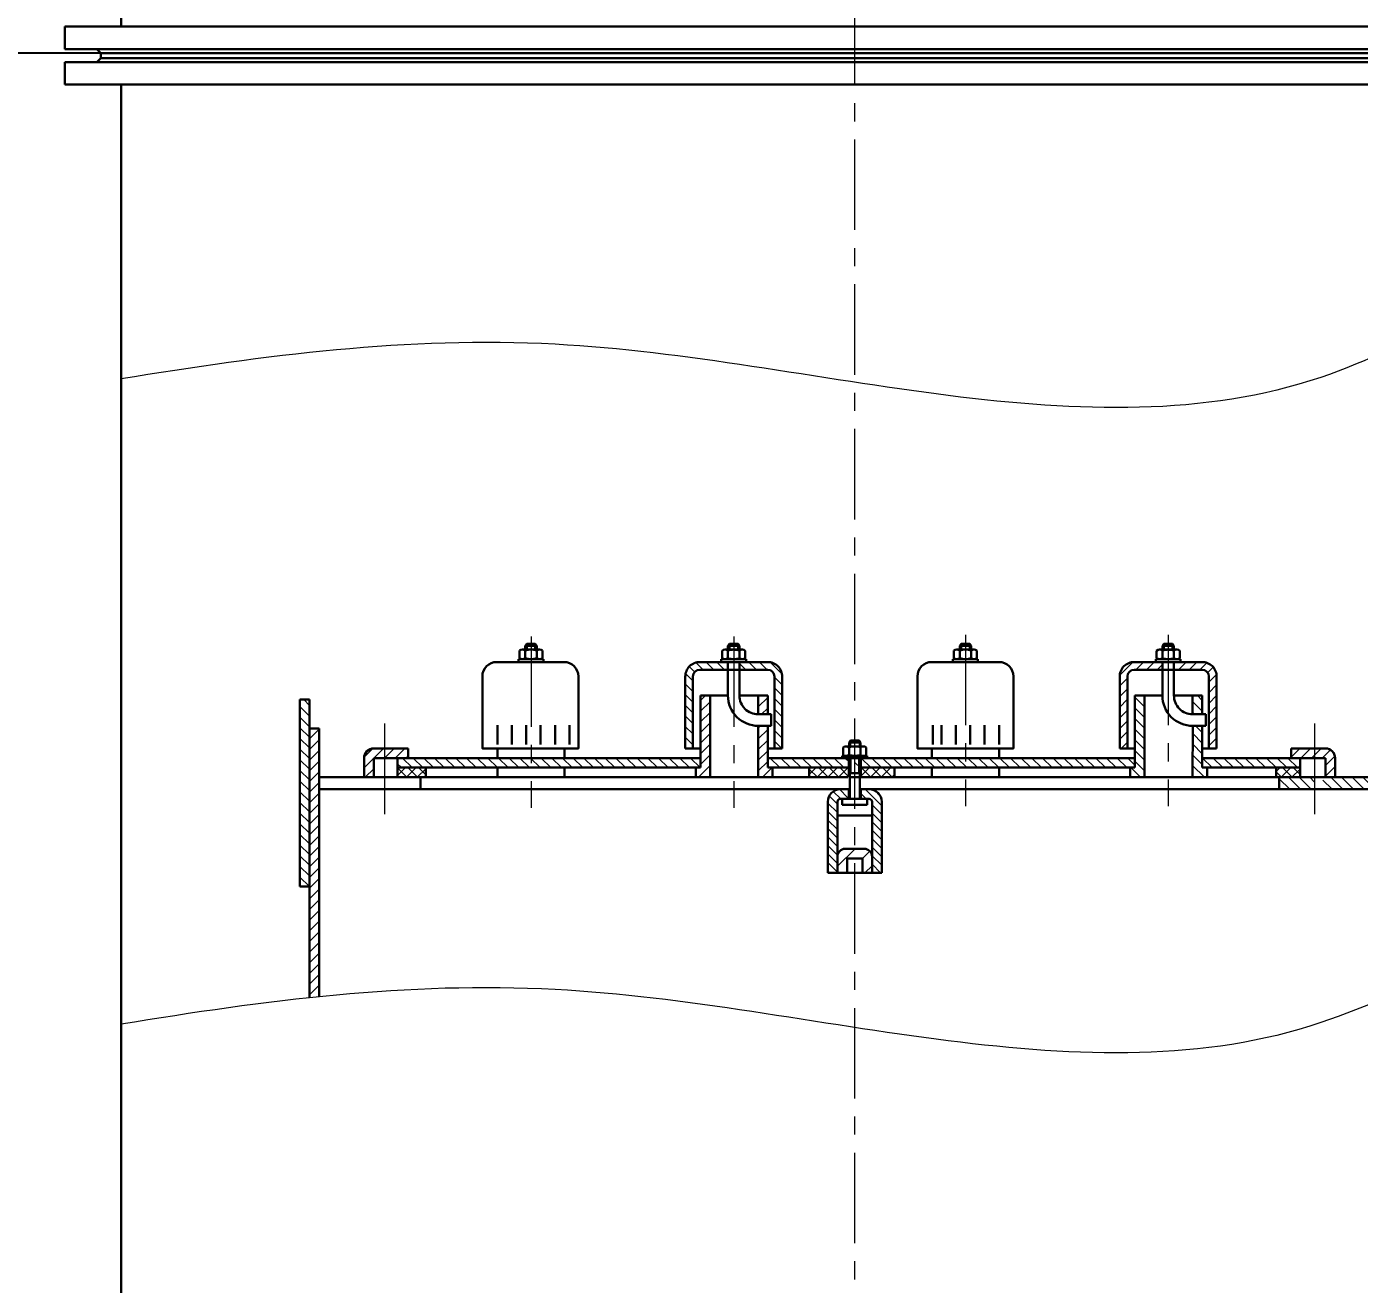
# Model space of a CAD drawing. Extents: x -45808 to 5458, y -9631 to 5897.
# Drawn here: x -44861 to -43941, y -5486 to -4617 of the extents above; entities that cross this region are included whole.
import ezdxf

# ---------------------------------------------------------------- set-up
doc = ezdxf.new("R2010")
doc.units = 0
doc.header["$LTSCALE"] = 50
doc.header["$MEASUREMENT"] = 0
doc.linetypes.add('CENTER', pattern=[2, 1.25, -0.25, 0.25, -0.25])
doc.layers.get('DEFPOINTS').update_dxf_attribs({"linetype": 'CONTINUOUS'})
for name, color, linetype, lineweight in [('Dam', 2, 'CONTINUOUS', 30), ('kthuoc', 3, 'CONTINUOUS', 13), ('Net manh', 3, 'CONTINUOUS', 13), ('Tam dut', 1, 'CENTER', 13)]:
    doc.layers.add(name, color=color, linetype=linetype, lineweight=lineweight)
doc.styles.add('chu2.5', font='txt.shx', dxfattribs={"oblique": 10, "height": 25})
doc.dimstyles.new('kichthuoc2.5', dxfattribs={"dimtxt": 25, "dimasz": 25, "dimexe": 4, "dimexo": 0, "dimgap": 5, "dimtad": 1, "dimtoh": 1, "dimdec": 0, "dimzin": 0, "dimdsep": 46, "dimtxsty": 'chu2.5', "dimcen": 5, "dimclrd": 256, "dimclre": 256, "dimclrt": 256, "dimadec": 0, "dimazin": 0, "dimtfac": 1, "dimtdec": 0, "dimtmove": 0, "dimatfit": 0, "dimfxl": 1, "dimtolj": 1, "dimtzin": 0, "dimarcsym": 0})
pattern_1 = [(135, (-48452.1905, -9041.5555), (-3.682848, -3.682848), [])]
pattern_2 = [(45, (-19717.6676, -8884.99), (-3.6828478, 3.6828478), []), (135, (-19717.6676, -8884.99), (-3.6828478, -3.6828478), [])]
pattern_3 = [(135, (-17356.7393, -8846.402), (-3.6828478, -3.6828478), [])]
pattern_4 = [(45, (-17245.656, -8846.402), (-3.6828478, 3.6828478), [])]
pattern_5 = [(135, (-39927.7263, -11557.319), (-3.6828478, -3.6828478), [])]

# ---------------------------------------------------------------- blocks, each defined once
blk = doc.blocks.new('*D25')
at = {"layer": 'DEFPOINTS', "color": 0}
for p in [(-45149.95, -2286.87), (-45079.23, -4635.77), (-44759.59, -4635.77)]:
    blk.add_point(p, dxfattribs=at)
at = {"layer": 'kthuoc', "lineweight": -2}
for p, q in [((-45149.95, -2286.87), (-45075.23, -2286.87)), ((-45079.23, -2311.87), (-45079.23, -4610.77)), ((-44759.59, -4635.77), (-45083.23, -4635.77))]:
    blk.add_line(p, q, dxfattribs=at)
at = {"layer": 'kthuoc'}
for points in [[(-45083.4, -2311.87), (-45075.07, -2311.87), (-45079.23, -2286.87)], [(-45083.4, -4610.77), (-45075.07, -4610.77), (-45079.23, -4635.77)]]:
    blk.add_solid(points, dxfattribs=at)
at = {"layer": 'kthuoc', "insert": (-45096.73, -3461.32), "char_height": 25, "attachment_point": 5, "rotation": 90, "style": 'chu2.5'}
blk.add_mtext('\\A1;4000', dxfattribs=at)
blk = doc.blocks.new('*D4')
at = {"layer": 'DEFPOINTS', "color": 0}
for p in [(-45168.76, -2286.87), (-44762.59, -2286.87), (-44999.46, -7319.94)]:
    blk.add_point(p, dxfattribs=at)
at = {"layer": 'kthuoc', "lineweight": -2}
for p, q in [((-44762.59, -2286.87), (-45172.76, -2286.87)), ((-45168.76, -7294.94), (-45168.76, -2311.87)), ((-44999.46, -7319.94), (-45172.76, -7319.94))]:
    blk.add_line(p, q, dxfattribs=at)
at = {"layer": 'kthuoc'}
for points in [[(-45172.93, -2311.87), (-45164.6, -2311.87), (-45168.76, -2286.87)], [(-45172.93, -7294.94), (-45164.6, -7294.94), (-45168.76, -7319.94)]]:
    blk.add_solid(points, dxfattribs=at)
at = {"layer": 'kthuoc', "insert": (-45186.26, -4803.41), "char_height": 25, "attachment_point": 5, "rotation": 90, "style": 'chu2.5'}
blk.add_mtext('\\A1;7400', dxfattribs=at)
blk = doc.blocks.new('*D3')
at = {"layer": 'DEFPOINTS', "color": 0}
for p in [(-44759.59, -4635.77), (-45079.23, -7319.94), (-44896.69, -7319.94)]:
    blk.add_point(p, dxfattribs=at)
at = {"layer": 'kthuoc', "lineweight": -2}
for p, q in [((-44759.59, -4635.77), (-45083.23, -4635.77)), ((-45079.23, -4660.77), (-45079.23, -7294.94)), ((-44896.69, -7319.94), (-45083.23, -7319.94))]:
    blk.add_line(p, q, dxfattribs=at)
at = {"layer": 'kthuoc'}
for points in [[(-45083.4, -4660.77), (-45075.07, -4660.77), (-45079.23, -4635.77)], [(-45083.4, -7294.94), (-45075.07, -7294.94), (-45079.23, -7319.94)]]:
    blk.add_solid(points, dxfattribs=at)
at = {"layer": 'kthuoc', "insert": (-45096.73, -5977.85), "char_height": 25, "attachment_point": 5, "rotation": 90, "style": 'chu2.5'}
blk.add_mtext('\\A1;3400', dxfattribs=at)

msp = doc.modelspace()

# ---------------------------------------------------------------- hatches: boundary and pattern name
at = {"layer": 'Net manh'}
h = msp.add_hatch(dxfattribs=at)
h.set_pattern_fill('ANSI31', color=256, scale=41.666667, angle=90, style=0)
h.set_pattern_definition([(135, (-17245.656, -8846.402), (-3.6828478, -3.6828478), [])])
h.paths.add_polyline_path([(-44401.32, -5066.32, -0.414214), (-44396.68, -5061.68), (-44383.41, -5061.68), (-44377.15, -5061.68), (-44377.15, -5056.37), (-44383.41, -5056.37), (-44396.68, -5056.37, 0.414214), (-44406.63, -5066.32), (-44406.63, -5116.07), (-44401.57, -5116.07)])
h.paths.add_polyline_path([(-44339.72, -5066.32, 0.414214), (-44349.67, -5056.37), (-44362.94, -5056.37), (-44369.19, -5056.37), (-44369.19, -5061.68), (-44362.94, -5061.68), (-44349.67, -5061.68, -0.414214), (-44345.03, -5066.32), (-44345.03, -5116.07), (-44339.72, -5116.07)])
h = msp.add_hatch(dxfattribs=at)
h.set_pattern_fill('ANSI31', color=256, scale=41.666667, style=0)
h.set_pattern_definition([(45, (-17356.7393, -8846.402), (-3.6828478, 3.6828478), [])])
h.paths.add_polyline_path([(-44101.32, -5066.32, -0.414214), (-44096.68, -5061.68), (-44083.41, -5061.68), (-44077.15, -5061.68), (-44077.15, -5056.37), (-44083.41, -5056.37), (-44096.68, -5056.37, 0.414214), (-44106.63, -5066.32), (-44106.63, -5116.07), (-44101.57, -5116.07)])
h.paths.add_polyline_path([(-44039.72, -5066.32, 0.414214), (-44049.67, -5056.37), (-44062.94, -5056.37), (-44069.19, -5056.37), (-44069.19, -5061.68), (-44062.94, -5061.68), (-44049.67, -5061.68, -0.414214), (-44045.03, -5066.32), (-44045.03, -5116.07), (-44039.72, -5116.07)])
h = msp.add_hatch(dxfattribs=at)
h.set_pattern_fill('ANSI31', color=256, scale=41.666667, style=0)
h.set_pattern_definition(pattern_4)
h.paths.add_polyline_path([(-44389.47, -5079.59), (-44396.11, -5079.59), (-44396.11, -5129.34), (-44397.92, -5129.34), (-44399.42, -5129.34), (-44399.42, -5135.97), (-44389.47, -5135.97)])
h = msp.add_hatch(dxfattribs=at)
h.set_pattern_fill('ANSI31', color=256, scale=41.666667, style=0)
h.set_pattern_definition(pattern_4)
h.paths.add_polyline_path([(-44349.67, -5079.59), (-44356.31, -5079.59), (-44356.3, -5092.47), (-44349.67, -5092.47)])
h = msp.add_hatch(dxfattribs=at)
h.set_pattern_fill('ANSI31', color=256, scale=41.666667, angle=90, style=0)
h.set_pattern_definition(pattern_3)
h.paths.add_polyline_path([(-44089.47, -5079.59), (-44096.11, -5079.59), (-44096.11, -5129.34), (-44097.92, -5129.34), (-44099.42, -5129.34), (-44099.42, -5135.97), (-44089.47, -5135.97)])
h = msp.add_hatch(dxfattribs=at)
h.set_pattern_fill('ANSI31', color=256, scale=41.666667, angle=90, style=0)
h.set_pattern_definition(pattern_3)
h.paths.add_polyline_path([(-44049.67, -5079.59), (-44056.31, -5079.59), (-44056.3, -5092.47), (-44049.67, -5092.47)])
h = msp.add_hatch(dxfattribs=at)
h.set_pattern_fill('ANSI31', color=256, scale=41.666667, angle=90, style=0)
h.set_pattern_definition(pattern_1)
h.paths.add_polyline_path([(-44666.1, -5095.58), (-44666.1, -5082.31), (-44672.73, -5082.31), (-44672.73, -5102.21), (-44672.73, -5211.47), (-44666.1, -5211.47)])
h = msp.add_hatch(dxfattribs=at)
h.set_pattern_fill('ANSI31', color=256, scale=41.666667, style=0)
h.set_pattern_definition([(45, (-393.232, 0), (-3.6828478, 3.6828478), [])])
edge = h.paths.add_edge_path()
edge.add_line((-44659.47, -5102.21), (-44666.1, -5102.21))
edge.add_line((-44666.1, -5102.21), (-44666.1, -5288.33))
edge.add_spline(control_points=[(-44666.1, -5288.33), (-44663.89, -5288.09), (-44661.68, -5287.86), (-44659.47, -5287.64)], knot_values=[1626.661122, 1626.661122, 1626.661122, 1626.661122, 1638.671917, 1638.671917, 1638.671917, 1638.671917], degree=3, periodic=0)
edge.add_line((-44659.47, -5287.64), (-44659.47, -5102.21))
h = msp.add_hatch(dxfattribs=at)
h.set_pattern_fill('ANSI31', color=256, scale=41.666667, style=0)
h.set_pattern_definition(pattern_4)
h.paths.add_polyline_path([(-44349.67, -5100.43), (-44356.21, -5100.43), (-44356.31, -5135.94), (-44346.35, -5135.97), (-44346.35, -5129.34), (-44349.67, -5129.34)])
h = msp.add_hatch(dxfattribs=at)
h.set_pattern_fill('ANSI31', color=256, scale=41.666667, angle=90, style=0)
h.set_pattern_definition(pattern_3)
h.paths.add_polyline_path([(-44049.67, -5100.43), (-44056.21, -5100.43), (-44056.31, -5135.94), (-44046.35, -5135.97), (-44046.35, -5129.34), (-44049.67, -5129.34)])
h = msp.add_hatch(dxfattribs=at)
h.set_pattern_fill('ANSI31', color=256, scale=41.666667, style=0)
h.set_pattern_definition([(45, (-48452.1905, -9041.5555), (-3.682848, 3.682848), [])])
h.paths.add_polyline_path([(-44621.8, -5116.07), (-44598.1, -5116.07), (-44598.1, -5122.7), (-44621.8, -5122.7), (-44621.8, -5135.97), (-44628.43, -5135.97), (-44628.43, -5122.7, -0.414214)])
h = msp.add_hatch(dxfattribs=at)
h.set_pattern_fill('ANSI31', color=256, scale=41.666667, style=0)
h.set_pattern_definition([(45, (-17321.745, -8846.402), (-3.6828478, 3.6828478), [])])
h.paths.add_polyline_path([(-43964.55, -5116.07), (-43988.25, -5116.07), (-43988.25, -5122.7), (-43964.55, -5122.7), (-43964.55, -5135.97), (-43957.91, -5135.97), (-43957.91, -5122.7, 0.414214)])
h = msp.add_hatch(dxfattribs=at)
h.set_pattern_fill('ANSI31', color=256, scale=41.666667, angle=90, style=0)
h.set_pattern_definition(pattern_5)
h.paths.add_polyline_path([(-44589.07, -5122.7), (-44605.3, -5122.7), (-44605.3, -5129.34), (-44513.17, -5129.34), (-44513.17, -5122.7)])
h.paths.add_polyline_path([(-44396.11, -5129.34), (-44396.11, -5122.7), (-44513.17, -5122.7), (-44513.17, -5129.34)])
h = msp.add_hatch(dxfattribs=at)
h.set_pattern_fill('ANSI31', color=256, scale=41.666667, angle=90, style=0)
h.set_pattern_definition([(135, (-39924.146, -11557.319), (-3.6828478, -3.6828478), [])])
h.paths.add_polyline_path([(-44294.7, -5129.34), (-44294.7, -5122.7), (-44349.65, -5122.7), (-44349.65, -5129.34), (-44346.35, -5129.34)])
h = msp.add_hatch(dxfattribs=at)
h.set_pattern_fill('ANSI31', color=256, scale=41.666667, angle=90, style=0)
h.set_pattern_definition(pattern_5)
h.paths.add_polyline_path([(-44213.17, -5129.34), (-44213.17, -5122.7), (-44262.47, -5122.7), (-44262.47, -5122.7), (-44289.53, -5122.7), (-44289.53, -5129.34), (-44262.49, -5129.34)])
h.paths.add_polyline_path([(-44213.17, -5122.7), (-44213.17, -5129.34), (-44150.47, -5129.34, -0.012148), (-44150.8, -5122.71)])
h = msp.add_hatch(dxfattribs=at)
h.set_pattern_fill('ANSI31', color=256, scale=41.666667, angle=90, style=0)
h.set_pattern_definition(pattern_5)
h.paths.add_polyline_path([(-44096.11, -5129.34), (-44096.11, -5122.71), (-44150.8, -5122.71, 0.012148), (-44150.47, -5129.34)])
h.paths.add_polyline_path([(-43998.58, -5129.34), (-43982.1, -5129.34), (-43982.1, -5122.7), (-43992.08, -5122.7), (-43998.58, -5122.7), (-44049.67, -5122.7), (-44049.67, -5129.34), (-44046.35, -5129.34)])
h = msp.add_hatch(dxfattribs=at)
h.set_pattern_fill('ANSI37', color=256, scale=41.666667, style=0)
h.set_pattern_definition(pattern_2)
h.paths.add_polyline_path([(-44585.88, -5129.34), (-44605.3, -5129.34), (-44605.3, -5135.97), (-44585.88, -5135.97)])
h = msp.add_hatch(dxfattribs=at)
h.set_pattern_fill('ANSI37', color=256, scale=41.666667, style=0)
h.set_pattern_definition([(45, (-19714.0875, -8884.99), (-3.6828478, 3.6828478), []), (135, (-19714.0875, -8884.99), (-3.6828478, -3.6828478), [])])
h.paths.add_polyline_path([(-44262.2, -5135.97), (-44262.2, -5129.34), (-44285.95, -5129.34), (-44285.95, -5135.97)])
h.paths.add_polyline_path([(-44294.29, -5135.97), (-44294.29, -5129.34), (-44294.7, -5129.34), (-44321.07, -5129.34), (-44321.07, -5135.97)])
h = msp.add_hatch(dxfattribs=at)
h.set_pattern_fill('ANSI37', color=256, scale=41.666667, style=0)
h.set_pattern_definition(pattern_2)
h.paths.add_polyline_path([(-43982.1, -5129.34), (-43998.58, -5129.34), (-43998.58, -5135.97), (-43982.1, -5135.97)])
h = msp.add_hatch(dxfattribs=at)
h.set_pattern_fill('ANSI31', color=256, scale=33.167496, angle=90, style=0)
h.set_pattern_definition([(135, (-45757.6016, -9983.8898), (-2.93162, -2.93162), [])])
h.paths.add_polyline_path([(-44299.54, -5150.9), (-44294.29, -5150.9), (-44294.29, -5144.26), (-44299.54, -5144.26, 0.414214), (-44308.17, -5152.89), (-44308.17, -5201.97), (-44301.53, -5201.97), (-44301.53, -5152.89, -0.414214)])
h.paths.add_polyline_path([(-44277.65, -5201.97), (-44271.02, -5201.97), (-44271.02, -5152.89, 0.414214), (-44279.64, -5144.26), (-44284.9, -5144.26), (-44284.9, -5150.9), (-44279.64, -5150.9, -0.414214), (-44277.65, -5152.89)])
h = msp.add_hatch(dxfattribs=at)
h.set_pattern_fill('ANSI31', color=256, scale=41.666667, angle=90, style=0)
h.set_pattern_definition([(135, (-39927.7263, -11223.986), (-3.682848, -3.682848), [])])
h.paths.add_polyline_path([(-43996.49, -5135.97), (-43996.49, -5144.26), (-43972.1, -5144.26), (-43972.1, -5135.97), (-43974.66, -5135.97)])
h = msp.add_hatch(dxfattribs=at)
h.set_pattern_fill('ANSI31', color=256, scale=41.666667, angle=90, style=0)
h.set_pattern_definition(pattern_1)
h.paths.add_polyline_path([(-43890.45, -5135.97), (-43899.87, -5135.97), (-43908.08, -5135.97), (-43966.31, -5135.97), (-43966.31, -5144.26), (-43890.45, -5144.26)])
h = msp.add_hatch(dxfattribs=at)
h.set_pattern_fill('ANSI31', color=256, scale=66.334992, style=0)
h.set_pattern_definition([(45, (-45757.6016, -9983.89), (-5.86324, 5.86324), [])])
h.paths.add_polyline_path([(-44294.9, -5192.02), (-44289.59, -5192.02), (-44289.59, -5185.39), (-44290.92, -5185.39), (-44296.23, -5185.39, 0.414214), (-44301.53, -5190.7), (-44301.53, -5198.66), (-44301.53, -5201.97), (-44294.9, -5201.97)])
h.paths.add_polyline_path([(-44284.29, -5192.02), (-44284.29, -5201.97), (-44277.65, -5201.97), (-44277.65, -5190.7, 0.414214), (-44282.96, -5185.39), (-44288.27, -5185.39), (-44289.59, -5185.39), (-44289.59, -5192.02)])

# ---------------------------------------------------------------- linework, layer by layer
at = {"layer": 'Dam', "color": 2}
for p, q in [((-44796.26, -4236.06), (-44796.26, -4617.44)), ((-44835.15, -4617.44), (-44796.26, -4617.44)), ((-44835.15, -4633), (-44835.15, -4617.44)), ((-44835.15, -4633), (-44835.15, -4617.44)), ((-43782.93, -4617.44), (-44796.26, -4617.44)), ((-44812.93, -4633), (-44835.15, -4633)), ((-44289.59, -4633), (-44835.15, -4633)), ((-44812.93, -4633), (-44810.15, -4635.77)), ((-44810.15, -4635.77), (-44796.26, -4635.77)), ((-44810.15, -4635.77), (-44810.15, -4637.44)), ((-44810.15, -4639.11), (-44810.15, -4637.44)), ((-43782.93, -4635.77), (-44796.26, -4635.77)), ((-44289.59, -4633), (-43744.04, -4633)), ((-44812.93, -4641.88), (-44835.15, -4641.88)), ((-44289.59, -4641.88), (-44835.15, -4641.88)), ((-44835.15, -4641.88), (-44835.15, -4657.44)), ((-44835.15, -4641.88), (-44835.15, -4657.44)), ((-44812.93, -4641.88), (-44810.15, -4639.11)), ((-44810.15, -4639.11), (-44796.26, -4639.11)), ((-43782.93, -4639.11), (-44796.26, -4639.11)), ((-44289.59, -4641.88), (-43744.04, -4641.88)), ((-44835.15, -4657.44), (-44796.26, -4657.44)), ((-43782.93, -4657.44), (-44796.26, -4657.44)), ((-44796.26, -4657.44), (-44796.26, -4883.24)), ((-44796.26, -4860.85), (-44796.26, -5363.73)), ((-44666.1, -5082.31), (-44672.73, -5082.31)), ((-44672.73, -5082.31), (-44672.73, -5102.21)), ((-44666.1, -5082.31), (-44666.1, -5102.21)), ((-44666.1, -5095.58), (-44666.1, -5082.31)), ((-44666.1, -5288.33), (-44666.1, -5095.58)), ((-44672.73, -5102.21), (-44672.73, -5211.47)), ((-44659.47, -5102.21), (-44666.1, -5102.21)), ((-44659.47, -5287.64), (-44659.47, -5102.21)), ((-44659.47, -5135.97), (-44294.29, -5135.97)), ((-44294.7, -5144.26), (-44659.47, -5144.26)), ((-44285.95, -5144.26), (-43890.45, -5144.26)), ((-43974.66, -5135.97), (-43908.08, -5135.97)), ((-44672.73, -5211.47), (-44666.1, -5211.47)), ((-44666.1, -5270.52), (-44666.1, -5270.94)), ((-44659.47, -5266.4), (-44659.47, -5272.7)), ((-44659.47, -5272.28), (-44659.47, -5272.7)), ((-44796.26, -5363.73), (-44796.26, -5569.74))]:
    msp.add_line(p, q, dxfattribs=at)
at = {"layer": 'Dam'}
for p, q in [((-44521.13, -5053.64), (-44521.13, -5048.49)), ((-44519.14, -5047.75), (-44507.2, -5047.75)), ((-44517.15, -5045.09), (-44516.16, -5043.77)), ((-44517.15, -5045.09), (-44517.15, -5047.75)), ((-44517.15, -5045.09), (-44513.17, -5045.09)), ((-44517.15, -5048.43), (-44517.15, -5053.7)), ((-44516.16, -5043.77), (-44516.16, -5047.75)), ((-44513.17, -5043.77), (-44516.16, -5043.77)), ((-44513.17, -5043.77), (-44510.19, -5043.77)), ((-44509.19, -5045.09), (-44513.17, -5045.09)), ((-44510.19, -5043.77), (-44509.19, -5045.09)), ((-44510.19, -5043.77), (-44510.19, -5047.75)), ((-44509.19, -5047.75), (-44509.19, -5045.09)), ((-44509.19, -5048.43), (-44509.19, -5053.7)), ((-44505.21, -5048.49), (-44505.21, -5053.64)), ((-44381.13, -5048.56), (-44381.13, -5053.71)), ((-44381.13, -5053.71), (-44381.13, -5048.56)), ((-44381.13, -5048.56), (-44381.13, -5053.71)), ((-44381.13, -5053.71), (-44381.13, -5048.56)), ((-44381.13, -5053.71), (-44381.13, -5048.56)), ((-44381.13, -5048.56), (-44381.13, -5053.71)), ((-44381.13, -5053.71), (-44381.13, -5048.56)), ((-44381.13, -5048.56), (-44381.13, -5053.71)), ((-44379.14, -5047.82), (-44373.17, -5047.82)), ((-44379.14, -5047.82), (-44373.17, -5047.82)), ((-44379.14, -5047.82), (-44373.17, -5047.82)), ((-44379.14, -5047.82), (-44373.17, -5047.82)), ((-44376.16, -5043.84), (-44377.15, -5045.16)), ((-44376.16, -5043.84), (-44377.15, -5045.16)), ((-44376.16, -5043.84), (-44377.15, -5045.16)), ((-44376.16, -5043.84), (-44377.15, -5045.16)), ((-44377.15, -5045.16), (-44373.17, -5045.16)), ((-44377.15, -5047.82), (-44377.15, -5045.16)), ((-44377.15, -5045.16), (-44377.15, -5047.82)), ((-44377.15, -5045.16), (-44373.17, -5045.16)), ((-44377.15, -5045.16), (-44373.17, -5045.16)), ((-44377.15, -5047.82), (-44377.15, -5045.16)), ((-44377.15, -5045.16), (-44377.15, -5047.82)), ((-44377.15, -5045.16), (-44377.15, -5047.82)), ((-44377.15, -5047.82), (-44377.15, -5045.16)), ((-44377.15, -5045.16), (-44377.15, -5047.82)), ((-44377.15, -5047.82), (-44377.15, -5045.16)), ((-44377.15, -5045.16), (-44373.17, -5045.16)), ((-44377.15, -5048.5), (-44377.15, -5053.77)), ((-44377.15, -5048.5), (-44377.15, -5053.77)), ((-44377.15, -5048.5), (-44377.15, -5053.77)), ((-44377.15, -5048.5), (-44377.15, -5053.77)), ((-44376.16, -5043.84), (-44376.16, -5047.82)), ((-44373.17, -5043.84), (-44376.16, -5043.84)), ((-44373.17, -5043.84), (-44376.16, -5043.84)), ((-44373.17, -5043.84), (-44376.16, -5043.84)), ((-44376.16, -5043.84), (-44376.16, -5047.82)), ((-44376.16, -5043.84), (-44376.16, -5047.82)), ((-44376.16, -5043.84), (-44376.16, -5047.82)), ((-44373.17, -5043.84), (-44376.16, -5043.84)), ((-44373.17, -5043.84), (-44370.19, -5043.84)), ((-44373.17, -5043.84), (-44370.19, -5043.84)), ((-44373.17, -5043.84), (-44370.19, -5043.84)), ((-44373.17, -5043.84), (-44370.19, -5043.84)), ((-44373.17, -5045.16), (-44373.17, -5043.84)), ((-44373.17, -5045.16), (-44373.17, -5043.84)), ((-44373.17, -5045.16), (-44373.17, -5043.84)), ((-44373.17, -5045.16), (-44373.17, -5043.84)), ((-44369.19, -5045.16), (-44373.17, -5045.16)), ((-44369.19, -5045.16), (-44373.17, -5045.16)), ((-44369.19, -5045.16), (-44373.17, -5045.16)), ((-44369.19, -5045.16), (-44373.17, -5045.16)), ((-44367.2, -5047.82), (-44373.17, -5047.82)), ((-44367.2, -5047.82), (-44373.17, -5047.82)), ((-44367.2, -5047.82), (-44373.17, -5047.82)), ((-44367.2, -5047.82), (-44373.17, -5047.82)), ((-44370.19, -5043.84), (-44370.19, -5047.82)), ((-44370.19, -5043.84), (-44369.19, -5045.16)), ((-44370.19, -5043.84), (-44370.19, -5047.82)), ((-44370.19, -5043.84), (-44369.19, -5045.16)), ((-44370.19, -5043.84), (-44369.19, -5045.16)), ((-44370.19, -5043.84), (-44370.19, -5047.82)), ((-44370.19, -5043.84), (-44369.19, -5045.16)), ((-44370.19, -5043.84), (-44370.19, -5047.82)), ((-44369.19, -5045.16), (-44369.19, -5047.82)), ((-44369.19, -5045.16), (-44369.19, -5047.82)), ((-44369.19, -5045.16), (-44369.19, -5047.82)), ((-44369.19, -5045.16), (-44369.19, -5047.82)), ((-44369.19, -5048.5), (-44369.19, -5053.77)), ((-44369.19, -5048.5), (-44369.19, -5053.77)), ((-44369.19, -5048.5), (-44369.19, -5053.77)), ((-44369.19, -5048.5), (-44369.19, -5053.77)), ((-44365.21, -5053.71), (-44365.21, -5048.56)), ((-44365.21, -5053.71), (-44365.21, -5048.56)), ((-44365.21, -5053.71), (-44365.21, -5048.56)), ((-44365.21, -5053.71), (-44365.21, -5048.56)), ((-44221.13, -5048.49), (-44221.13, -5053.64)), ((-44207.2, -5047.75), (-44219.14, -5047.75)), ((-44216.16, -5043.77), (-44217.15, -5045.09)), ((-44217.15, -5047.75), (-44217.15, -5045.09)), ((-44217.15, -5045.09), (-44213.17, -5045.09)), ((-44217.15, -5048.43), (-44217.15, -5053.7)), ((-44216.16, -5043.77), (-44216.16, -5047.75)), ((-44213.17, -5043.77), (-44216.16, -5043.77)), ((-44213.17, -5043.77), (-44210.19, -5043.77)), ((-44209.19, -5045.09), (-44213.17, -5045.09)), ((-44210.19, -5043.77), (-44209.19, -5045.09)), ((-44210.19, -5043.77), (-44210.19, -5047.75)), ((-44209.19, -5045.09), (-44209.19, -5047.75)), ((-44209.19, -5048.43), (-44209.19, -5053.7)), ((-44205.21, -5053.64), (-44205.21, -5048.49)), ((-44081.13, -5053.71), (-44081.13, -5048.56)), ((-44081.13, -5048.56), (-44081.13, -5053.71)), ((-44079.14, -5047.82), (-44073.17, -5047.82)), ((-44076.16, -5043.84), (-44077.15, -5045.16)), ((-44077.15, -5045.16), (-44077.15, -5047.82)), ((-44077.15, -5047.82), (-44077.15, -5045.16)), ((-44077.15, -5045.16), (-44073.17, -5045.16)), ((-44077.15, -5048.5), (-44077.15, -5053.77)), ((-44076.16, -5043.84), (-44076.16, -5047.82)), ((-44073.17, -5043.84), (-44076.16, -5043.84)), ((-44073.17, -5043.84), (-44070.19, -5043.84)), ((-44073.17, -5045.16), (-44073.17, -5043.84)), ((-44069.19, -5045.16), (-44073.17, -5045.16)), ((-44067.2, -5047.82), (-44073.17, -5047.82)), ((-44070.19, -5043.84), (-44069.19, -5045.16)), ((-44070.19, -5043.84), (-44070.19, -5047.82)), ((-44069.19, -5045.16), (-44069.19, -5047.82)), ((-44069.19, -5048.5), (-44069.19, -5053.77)), ((-44065.21, -5053.71), (-44065.21, -5048.56)), ((-44521.8, -5056.37), (-44521.8, -5054.38)), ((-44521.8, -5054.38), (-44504.55, -5054.38)), ((-44504.55, -5054.38), (-44504.55, -5056.37)), ((-44383.41, -5056.37), (-44377.15, -5056.37)), ((-44382.84, -5056.37), (-44372.89, -5056.37)), ((-44382.84, -5056.37), (-44372.89, -5056.37)), ((-44364.55, -5054.45), (-44381.8, -5054.45)), ((-44364.55, -5054.45), (-44381.8, -5054.45)), ((-44364.55, -5054.45), (-44381.8, -5054.45)), ((-44381.8, -5054.45), (-44381.8, -5056.44)), ((-44381.8, -5054.45), (-44381.8, -5056.37)), ((-44381.8, -5054.45), (-44381.8, -5056.44)), ((-44381.8, -5054.45), (-44381.8, -5056.44)), ((-44377.15, -5056.37), (-44377.15, -5057.77)), ((-44376.16, -5056.37), (-44377.15, -5056.37)), ((-44377.15, -5061.68), (-44377.15, -5056.37)), ((-44377.15, -5056.37), (-44377.15, -5057.77)), ((-44377.15, -5056.37), (-44377.15, -5057.77)), ((-44377.15, -5057.77), (-44377.15, -5061.68)), ((-44377.15, -5057.77), (-44377.15, -5061.68)), ((-44369.19, -5056.37), (-44376.16, -5056.37)), ((-44362.94, -5056.37), (-44372.89, -5056.37)), ((-44362.94, -5056.37), (-44372.89, -5056.37)), ((-44369.19, -5056.37), (-44369.19, -5057.77)), ((-44369.19, -5061.68), (-44369.19, -5056.37)), ((-44362.94, -5056.37), (-44369.19, -5056.37)), ((-44369.19, -5056.37), (-44369.19, -5057.77)), ((-44369.19, -5056.37), (-44369.19, -5057.77)), ((-44369.19, -5057.77), (-44369.19, -5061.68)), ((-44369.19, -5057.77), (-44369.19, -5061.68)), ((-44369.19, -5057.77), (-44369.19, -5061.68)), ((-44364.55, -5056.44), (-44364.55, -5054.45)), ((-44364.55, -5056.37), (-44364.55, -5054.45)), ((-44364.55, -5056.44), (-44364.55, -5054.45)), ((-44221.8, -5054.38), (-44221.8, -5056.37)), ((-44204.55, -5054.38), (-44221.8, -5054.38)), ((-44204.55, -5056.37), (-44204.55, -5054.38)), ((-44083.41, -5056.37), (-44077.15, -5056.37)), ((-44064.55, -5054.45), (-44081.8, -5054.45)), ((-44081.8, -5054.45), (-44081.8, -5056.37)), ((-44077.15, -5061.68), (-44077.15, -5056.37)), ((-44076.16, -5056.37), (-44077.15, -5056.37)), ((-44069.19, -5056.37), (-44076.16, -5056.37)), ((-44062.94, -5056.37), (-44069.19, -5056.37)), ((-44069.19, -5061.68), (-44069.19, -5056.37)), ((-44064.55, -5056.37), (-44064.55, -5054.45)), ((-44406.62, -5066.51), (-44406.63, -5116.07)), ((-44401.32, -5066.32), (-44401.32, -5116.07)), ((-44376.16, -5061.68), (-44383.41, -5061.68)), ((-44377.15, -5061.68), (-44377.15, -5079.59)), ((-44362.94, -5061.68), (-44376.16, -5061.68)), ((-44362.94, -5061.68), (-44376.16, -5061.68)), ((-44369.19, -5061.68), (-44369.19, -5079.59)), ((-44106.62, -5066.51), (-44106.63, -5116.07)), ((-44101.32, -5066.32), (-44101.32, -5116.07)), ((-44076.16, -5061.68), (-44083.41, -5061.68)), ((-44077.15, -5061.68), (-44077.15, -5079.59)), ((-44062.94, -5061.68), (-44076.16, -5061.68)), ((-44069.19, -5061.68), (-44069.19, -5079.59)), ((-44377.15, -5079.59), (-44396.11, -5079.59)), ((-44396.11, -5129.34), (-44396.11, -5079.59)), ((-44396.11, -5079.59), (-44393.78, -5079.59)), ((-44389.47, -5135.97), (-44389.47, -5079.59)), ((-44369.19, -5079.59), (-44356.31, -5079.59)), ((-44356.31, -5079.59), (-44349.67, -5079.59)), ((-44356.31, -5092.19), (-44356.31, -5079.59)), ((-44356.31, -5079.59), (-44356.3, -5092.47)), ((-44349.67, -5092.47), (-44349.67, -5079.59)), ((-44077.15, -5079.59), (-44096.11, -5079.59)), ((-44096.11, -5129.34), (-44096.11, -5079.59)), ((-44096.11, -5079.59), (-44093.78, -5079.59)), ((-44089.47, -5135.97), (-44089.47, -5079.59)), ((-44069.19, -5079.59), (-44056.31, -5079.59)), ((-44056.31, -5079.59), (-44056.3, -5092.47)), ((-44056.31, -5092.19), (-44056.31, -5079.59)), ((-44056.31, -5079.59), (-44049.67, -5079.59)), ((-44049.67, -5092.47), (-44049.67, -5079.59)), ((-44356.31, -5092.47), (-44347.23, -5092.47)), ((-44347.23, -5092.47), (-44347.23, -5100.43)), ((-44056.31, -5092.47), (-44047.23, -5092.47)), ((-44047.23, -5092.47), (-44047.23, -5100.43)), ((-44536.37, -5113.45), (-44536.37, -5099.91)), ((-44526.42, -5113.45), (-44526.42, -5099.91)), ((-44516.47, -5113.45), (-44516.47, -5099.91)), ((-44506.52, -5113.45), (-44506.52, -5099.91)), ((-44496.57, -5113.45), (-44496.57, -5099.91)), ((-44486.62, -5113.45), (-44486.62, -5099.91)), ((-44356.21, -5100.43), (-44356.31, -5135.97)), ((-44356.21, -5100.43), (-44349.67, -5100.43)), ((-44349.67, -5129.34), (-44349.67, -5100.43)), ((-44349.67, -5100.43), (-44347.23, -5100.43)), ((-44235.68, -5113.45), (-44235.68, -5099.91)), ((-44229.78, -5113.45), (-44229.78, -5099.91)), ((-44219.83, -5113.45), (-44219.83, -5099.91)), ((-44209.88, -5113.45), (-44209.88, -5099.91)), ((-44199.93, -5113.45), (-44199.93, -5099.91)), ((-44189.98, -5113.45), (-44189.98, -5099.91)), ((-44056.21, -5100.43), (-44056.31, -5135.97)), ((-44056.21, -5100.43), (-44049.67, -5100.43)), ((-44049.67, -5100.43), (-44047.23, -5100.43)), ((-44049.67, -5129.34), (-44049.67, -5100.43)), ((-44598.1, -5116.07), (-44598.1, -5122.7)), ((-44536.39, -5116.07), (-44536.39, -5122.7)), ((-44480.42, -5116.07), (-44489.96, -5116.07)), ((-44489.96, -5116.07), (-44489.96, -5122.7)), ((-44401.57, -5116.07), (-44406.63, -5116.07)), ((-44406.06, -5116.07), (-44406.06, -5116.07)), ((-44406.06, -5116.07), (-44404.73, -5116.07)), ((-44404.73, -5116.07), (-44396.11, -5116.07)), ((-44401.57, -5116.07), (-44396.11, -5116.07)), ((-44396.11, -5116.07), (-44396.11, -5129.34)), ((-44396.11, -5116.07), (-44396.11, -5129.34)), ((-44339.72, -5116.07), (-44349.67, -5116.07)), ((-44339.72, -5116.07), (-44349.67, -5116.07)), ((-44339.72, -5116.07), (-44349.67, -5116.07)), ((-44297.55, -5115.38), (-44297.55, -5120.53)), ((-44283.62, -5114.64), (-44295.56, -5114.64)), ((-44292.58, -5110.66), (-44293.57, -5111.99)), ((-44293.57, -5114.64), (-44293.57, -5111.99)), ((-44293.57, -5111.99), (-44289.59, -5111.99)), ((-44293.57, -5115.33), (-44293.57, -5120.53)), ((-44289.59, -5110.66), (-44292.58, -5110.66)), ((-44289.59, -5110.66), (-44286.61, -5110.66)), ((-44285.61, -5111.99), (-44289.59, -5111.99)), ((-44285.61, -5111.99), (-44286.61, -5110.66)), ((-44285.61, -5111.99), (-44285.61, -5114.64)), ((-44285.61, -5115.33), (-44285.61, -5120.53)), ((-44285.61, -5115.33), (-44285.61, -5115.38)), ((-44281.63, -5115.38), (-44281.63, -5120.53)), ((-44246.34, -5116.07), (-44236.39, -5116.07)), ((-44236.39, -5116.07), (-44236.39, -5122.7)), ((-44189.96, -5116.07), (-44189.96, -5122.7)), ((-44101.57, -5116.07), (-44106.63, -5116.07)), ((-44101.57, -5116.07), (-44096.11, -5116.07)), ((-44096.11, -5116.07), (-44096.11, -5129.34)), ((-44045.03, -5116.07), (-44049.67, -5116.07)), ((-44039.72, -5116.07), (-44045.03, -5116.07)), ((-43988.25, -5116.07), (-43988.25, -5122.7)), ((-44621.8, -5122.7), (-44594.27, -5122.7)), ((-44621.8, -5129.34), (-44621.8, -5122.7)), ((-44605.3, -5122.7), (-44605.3, -5135.97)), ((-44605.3, -5135.97), (-44605.3, -5122.7)), ((-44589.07, -5122.7), (-44396.11, -5122.7)), ((-44400.99, -5122.7), (-44396.11, -5122.7)), ((-44396.11, -5122.7), (-44396.11, -5129.34)), ((-44349.65, -5122.7), (-44349.65, -5129.34)), ((-44294.7, -5122.7), (-44349.65, -5122.7)), ((-44298.22, -5121.28), (-44298.22, -5122.7)), ((-44280.97, -5121.28), (-44298.22, -5121.28)), ((-44294.7, -5122.7), (-44285.95, -5122.7)), ((-44293.76, -5135.97), (-44293.76, -5122.7)), ((-44293.05, -5122.7), (-44293.05, -5150.9)), ((-44286.14, -5122.7), (-44286.14, -5150.9)), ((-44258.89, -5122.7), (-44285.95, -5122.7)), ((-44285.42, -5129.34), (-44285.42, -5122.7)), ((-44281.74, -5122.7), (-44285.05, -5122.7)), ((-44280.97, -5121.28), (-44280.97, -5122.7)), ((-44258.89, -5122.7), (-44096.11, -5122.71)), ((-44096.11, -5122.71), (-44096.11, -5129.34)), ((-43998.58, -5122.7), (-44049.67, -5122.7)), ((-43964.55, -5122.7), (-43992.08, -5122.7)), ((-43982.1, -5129.34), (-43982.1, -5122.7)), ((-43964.55, -5129.34), (-43964.55, -5122.7)), ((-44605.3, -5129.34), (-44396.11, -5129.34)), ((-44543.02, -5129.34), (-44546.34, -5129.34)), ((-44536.39, -5129.34), (-44536.39, -5135.97)), ((-44489.96, -5129.34), (-44489.96, -5135.97)), ((-44396.11, -5129.34), (-44400.99, -5129.34)), ((-44399.42, -5135.97), (-44399.42, -5129.34)), ((-44399.42, -5129.34), (-44396.11, -5129.34)), ((-44293.05, -5129.34), (-44349.67, -5129.34)), ((-44349.67, -5129.34), (-44346.35, -5129.34)), ((-44346.35, -5135.97), (-44346.35, -5129.34)), ((-44321.07, -5129.34), (-44321.07, -5135.97)), ((-44294.7, -5129.34), (-44294.29, -5129.34)), ((-44293.05, -5133.06), (-44286.14, -5133.06)), ((-44258.91, -5129.34), (-44285.95, -5129.34)), ((-44285.42, -5129.34), (-44285.42, -5135.97)), ((-44262.2, -5135.97), (-44262.2, -5129.34)), ((-44262.2, -5129.34), (-44258.89, -5129.34)), ((-44262.2, -5135.97), (-44262.2, -5129.34)), ((-44096.11, -5129.34), (-44258.89, -5129.34)), ((-44236.39, -5129.34), (-44236.39, -5135.97)), ((-44189.96, -5129.34), (-44189.96, -5135.97)), ((-44097.61, -5129.34), (-44099.42, -5129.34)), ((-44099.42, -5135.97), (-44099.42, -5129.34)), ((-44046.35, -5129.34), (-44049.67, -5129.34)), ((-44049.67, -5129.34), (-44046.35, -5129.34)), ((-44046.35, -5135.97), (-44046.35, -5129.34)), ((-44046.35, -5129.34), (-43998.58, -5129.34)), ((-43998.58, -5129.34), (-43998.58, -5135.97)), ((-43998.58, -5129.34), (-43982.1, -5129.34)), ((-43982.1, -5129.34), (-43982.1, -5135.97)), ((-44589.46, -5135.97), (-44589.46, -5144.26)), ((-44396.11, -5135.97), (-44399.42, -5135.97)), ((-44294.7, -5144.26), (-44294.29, -5144.26)), ((-44293.76, -5135.97), (-44285.4, -5135.97)), ((-44293.76, -5144.26), (-44293.76, -5150.9)), ((-44285.95, -5135.97), (-43974.88, -5135.97)), ((-44285.01, -5144.26), (-44285.42, -5144.26)), ((-44285.42, -5144.26), (-44285.42, -5150.9)), ((-44258.89, -5135.97), (-44262.2, -5135.97)), ((-44096.11, -5135.97), (-44099.42, -5135.97)), ((-44046.35, -5135.97), (-44056.31, -5135.94)), ((-43996.49, -5135.97), (-43996.49, -5144.26)), ((-44298.22, -5150.9), (-44298.22, -5155.06)), ((-44280.97, -5150.9), (-44298.22, -5150.9)), ((-44298.22, -5150.9), (-44298.22, -5154.65)), ((-44280.97, -5150.9), (-44280.97, -5154.65)), ((-44301.51, -5162.41), (-44277.68, -5162.41)), ((-44298.22, -5154.65), (-44298.22, -5155.06)), ((-44298.22, -5154.65), (-44298.22, -5155.06)), ((-44298.22, -5155.06), (-44280.97, -5155.06)), ((-44281.39, -5155.06), (-44280.97, -5155.06)), ((-44280.97, -5154.65), (-44280.97, -5155.06)), ((-44287.5, -5185.39), (-44286.17, -5185.39)), ((-44301.53, -5201.97), (-44308.17, -5201.97)), ((-44271.02, -5201.97), (-44301.53, -5201.97))]:
    msp.add_line(p, q, dxfattribs=at)
for points in [[(-44536.81, -5056.37), (-44490.37, -5056.37)], [(-44396.68, -5056.37), (-44383.41, -5056.37)], [(-44349.67, -5056.37), (-44362.94, -5056.37)], [(-44236.39, -5056.37), (-44189.96, -5056.37)], [(-44096.68, -5056.37), (-44083.41, -5056.37)], [(-44049.67, -5056.37), (-44062.94, -5056.37)], [(-44480.42, -5066.32), (-44480.42, -5116.07), (-44546.76, -5116.07), (-44546.76, -5066.32)], [(-44396.68, -5061.68), (-44383.41, -5061.68)], [(-44349.67, -5061.68), (-44362.94, -5061.68)], [(-44345.03, -5116.07), (-44345.03, -5066.32)], [(-44339.72, -5116.07), (-44339.72, -5066.32)], [(-44180.01, -5066.32), (-44180.01, -5116.07), (-44246.34, -5116.07), (-44246.34, -5066.32)], [(-44096.68, -5061.68), (-44083.41, -5061.68)], [(-44049.67, -5061.68), (-44062.94, -5061.68)], [(-44045.03, -5116.07), (-44045.03, -5066.32)], [(-44039.72, -5116.07), (-44039.72, -5066.32)], [(-44621.8, -5116.07), (-44598.1, -5116.07)], [(-43964.55, -5116.07), (-43988.25, -5116.07)], [(-44621.8, -5135.97), (-44621.8, -5122.7)], [(-44612.77, -5122.7), (-44589.07, -5122.7)], [(-43992.08, -5122.7), (-43998.58, -5122.7)], [(-43964.55, -5135.97), (-43964.55, -5122.7)], [(-44284.29, -5201.97), (-44284.29, -5192.02), (-44288.27, -5192.02)]]:
    msp.add_lwpolyline(points, dxfattribs=at)
for points in [[(-44628.43, -5135.97), (-44628.43, -5122.7, -0.414214), (-44621.8, -5116.07)], [(-44628.43, -5135.97), (-44628.43, -5122.7, -0.15043), (-44627.28, -5118.97, -0.15043)], [(-43957.91, -5135.97), (-43957.91, -5122.7, 0.15043), (-43959.06, -5118.97, 0.15043)], [(-44308.17, -5201.97), (-44308.17, -5152.89, -0.414214), (-44299.54, -5144.26), (-44293.05, -5144.26)], [(-44271.02, -5201.97), (-44271.02, -5152.89, 0.414214), (-44279.64, -5144.26), (-44284.9, -5144.26)], [(-44301.53, -5201.97), (-44301.53, -5152.89, -0.414214), (-44299.54, -5150.9), (-44294.29, -5150.9)], [(-44277.65, -5201.97), (-44277.65, -5152.89, 0.414214), (-44279.64, -5150.9), (-44285.95, -5150.9)], [(-44301.53, -5198.66), (-44301.53, -5190.7, -0.414214), (-44296.23, -5185.39), (-44289.59, -5185.39)], [(-44277.65, -5198.66), (-44277.65, -5190.7, 0.414214), (-44282.96, -5185.39), (-44289.59, -5185.39)]]:
    msp.add_lwpolyline(points, format="xyb", dxfattribs=at)
for points in [[(-44585.88, -5135.97), (-44605.3, -5135.97), (-44605.3, -5129.34), (-44585.88, -5129.34)], [(-44294.9, -5201.97), (-44284.29, -5201.97), (-44284.29, -5192.02), (-44294.9, -5192.02)]]:
    msp.add_lwpolyline(points, close=True, dxfattribs=at)
for centre, radius, start, end in [((-44519.14, -5050.79), 3.04, 49.11761, 130.88239), ((-44513.17, -5059.69), 11.94, 90, 109.72029), ((-44513.17, -5059.69), 11.94, 70.27971, 90), ((-44507.2, -5050.79), 3.04, 49.11761, 130.88239), ((-44379.14, -5050.86), 3.04, 49.11761, 130.88239), ((-44379.14, -5050.86), 3.04, 49.11761, 130.88239), ((-44379.14, -5050.86), 3.04, 49.11761, 130.88239), ((-44379.14, -5050.86), 3.04, 49.11761, 130.88239), ((-44373.17, -5059.76), 11.94, 90, 109.72029), ((-44373.17, -5059.76), 11.94, 90, 109.72029), ((-44373.17, -5059.76), 11.94, 90, 109.72029), ((-44373.17, -5059.76), 11.94, 90, 109.72029), ((-44373.17, -5059.76), 11.94, 70.27971, 90), ((-44373.17, -5059.76), 11.94, 70.27971, 90), ((-44373.17, -5059.76), 11.94, 70.27971, 90), ((-44373.17, -5059.76), 11.94, 70.27971, 90), ((-44367.2, -5050.86), 3.04, 49.11761, 130.88239), ((-44367.2, -5050.86), 3.04, 49.11761, 130.88239), ((-44367.2, -5050.86), 3.04, 49.11761, 130.88239), ((-44367.2, -5050.86), 3.04, 49.11761, 130.88239), ((-44219.14, -5050.79), 3.04, 49.11761, 130.88239), ((-44213.17, -5059.69), 11.94, 90, 109.72029), ((-44213.17, -5059.69), 11.94, 70.27971, 90), ((-44207.2, -5050.79), 3.04, 49.11761, 130.88239), ((-44079.14, -5050.86), 3.04, 49.11761, 130.88239), ((-44073.17, -5059.76), 11.94, 90, 109.72029), ((-44073.17, -5059.76), 11.94, 70.27971, 90), ((-44067.2, -5050.86), 3.04, 49.11761, 130.88239), ((-44536.81, -5066.32), 9.95, 90, 180), ((-44519.14, -5051.34), 3.04, 229.11761, 310.88239), ((-44513.17, -5042.44), 11.94, 250.27971, 270), ((-44513.17, -5042.44), 11.94, 270, 289.72029), ((-44507.2, -5051.34), 3.04, 229.11761, 310.88239), ((-44490.37, -5066.32), 9.95, 0, 90), ((-44396.68, -5066.32), 9.95, 88.89569, 181.10431), ((-44379.14, -5051.41), 3.04, 229.11761, 310.88239), ((-44379.14, -5051.41), 3.04, 229.11761, 310.88239), ((-44379.14, -5051.41), 3.04, 229.11761, 310.88239), ((-44379.14, -5051.41), 3.04, 229.11761, 310.88239), ((-44373.17, -5042.51), 11.94, 250.27971, 270), ((-44373.17, -5042.51), 11.94, 250.27971, 270), ((-44373.17, -5042.51), 11.94, 250.27971, 270), ((-44373.17, -5042.51), 11.94, 250.27971, 270), ((-44373.17, -5042.51), 11.94, 270, 289.72029), ((-44373.17, -5042.51), 11.94, 270, 289.72029), ((-44373.17, -5042.51), 11.94, 270, 289.72029), ((-44373.17, -5042.51), 11.94, 270, 289.72029), ((-44367.2, -5051.41), 3.04, 229.11761, 310.88239), ((-44367.2, -5051.41), 3.04, 229.11761, 310.88239), ((-44367.2, -5051.41), 3.04, 229.11761, 310.88239), ((-44367.2, -5051.41), 3.04, 229.11761, 310.88239), ((-44349.67, -5066.32), 9.95, 358.89569, 91.10431), ((-44236.39, -5066.32), 9.95, 90, 180), ((-44219.14, -5051.34), 3.04, 229.11761, 310.88239), ((-44213.17, -5042.44), 11.94, 250.27971, 270), ((-44213.17, -5042.44), 11.94, 270, 289.72029), ((-44207.2, -5051.34), 3.04, 229.11761, 310.88239), ((-44189.96, -5066.32), 9.95, 0, 90), ((-44096.68, -5066.32), 9.95, 88.89569, 181.10431), ((-44079.14, -5051.41), 3.04, 229.11761, 310.88239), ((-44073.17, -5042.51), 11.94, 250.27971, 270), ((-44073.17, -5042.51), 11.94, 270, 289.72029), ((-44067.2, -5051.41), 3.04, 229.11761, 310.88239), ((-44049.67, -5066.32), 9.95, 358.89569, 91.10431), ((-44396.68, -5066.32), 4.64, 90, 180), ((-44349.67, -5066.32), 4.64, 0, 90), ((-44096.68, -5066.32), 4.64, 90, 180), ((-44049.67, -5066.32), 4.64, 0, 90), ((-44356.31, -5079.59), 20.85, 180, 270.27405), ((-44356.31, -5079.59), 12.89, 180, 270.01205), ((-44056.31, -5079.59), 20.85, 180, 270.27405), ((-44056.31, -5079.59), 12.89, 180, 270.01205), ((-44295.56, -5117.68), 3.04, 49.11761, 130.88239), ((-44289.59, -5126.58), 11.94, 90, 109.72029), ((-44289.59, -5126.58), 11.94, 70.27971, 90), ((-44283.62, -5117.68), 3.04, 49.11761, 130.88239), ((-43964.55, -5122.7), 6.63, 0, 90), ((-44295.56, -5118.24), 3.04, 229.11761, 310.88239), ((-44289.59, -5109.28), 11.94, 250.52878, 270), ((-44289.59, -5109.28), 11.94, 270, 289.47122), ((-44283.62, -5118.24), 3.04, 229.11761, 310.88239)]:
    msp.add_arc(centre, radius, start, end, dxfattribs=at)
at = {"layer": 'Net manh'}
for p, q in [((-44292.58, -5110.66), (-44292.58, -5114.64)), ((-44286.61, -5110.66), (-44286.61, -5114.64)), ((-44292.22, -5122.7), (-44292.22, -5133.06)), ((-44287.09, -5122.7), (-44287.09, -5133.06))]:
    msp.add_line(p, q, dxfattribs=at)
for points in [[(-43782.93, -4755.28), (-43843.06, -4796.64), (-44053.08, -4941.07), (-44423.78, -4808.15), (-44697.54, -4844.64), (-44796.26, -4860.85)], [(-43782.93, -5325.82), (-43843.06, -5242.37), (-44053.08, -5386.81), (-44423.78, -5253.89), (-44697.54, -5290.38), (-44796.26, -5306.59)]]:
    msp.add_open_spline(points, degree=3, knots=[0, 0, 0, 0, 382.093937, 1334.610999, 1875.610989, 1875.610989, 1875.610989, 1875.610989], dxfattribs=at)
at = {"layer": 'Tam dut'}
for p, q in [((-44289.59, -8457.87), (-44289.59, -1887.1)), ((-44513.17, -5038.67), (-44513.17, -5157.12)), ((-44373.17, -5038.75), (-44373.17, -5157.19)), ((-44213.17, -5037.48), (-44213.17, -5155.86)), ((-44073.17, -5037.48), (-44073.17, -5155.86)), ((-44614.25, -5098.88), (-44614.25, -5162.92)), ((-43972.1, -5098.88), (-43972.1, -5162.92))]:
    msp.add_line(p, q, dxfattribs=at)

# ---------------------------------------------------------------- dimensions: what is measured, and where the dimension line sits
at = {"layer": 'kthuoc'}
for base, p1, p2, text, picture, middle in [((-45168.76, -2286.87), (-44999.46, -7319.94), (-44762.59, -2286.87), '7400', '*D4', (-45186.26, -4803.41)), ((-45079.23, -4635.77), (-45149.95, -2286.87), (-44759.59, -4635.77), '4000', '*D25', (-45096.73, -3461.32)), ((-45079.23, -7319.94), (-44759.59, -4635.77), (-44896.69, -7319.94), '3400', '*D3', (-45096.73, -5977.85))]:
    dim = msp.add_linear_dim(base=base, p1=p1, p2=p2, angle=90, text=text, dimstyle='kichthuoc2.5', dxfattribs=at)
    dim.commit()
    dim.dimension.update_dxf_attribs({"geometry": picture, "text_midpoint": middle})

doc.saveas('drawing.dxf')
